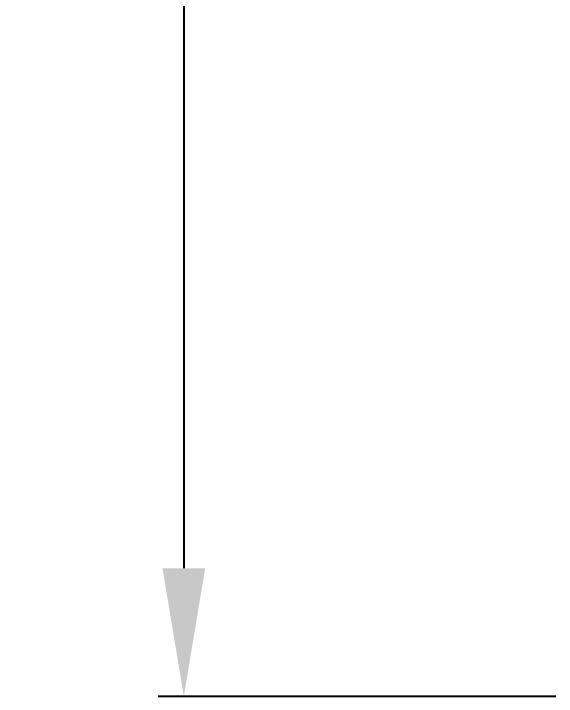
# Model space of a CAD drawing. Header units: millimetres. Extents: x -403 to 713, y -1448 to -32.
# Drawn here: x -402.8 to -191.3, y -1447.9 to -1181.6 of the extents above; entities that cross this region are included whole.
import ezdxf

# ---------------------------------------------------------------- set-up
doc = ezdxf.new("R2010")
doc.units = ezdxf.units.MM
doc.layers.add('Layer 01', color=7, linetype='Continuous')
doc.styles.add('Arial Regular', font='arial.ttf')
doc.dimstyles.new('Template Millimeter Small', dxfattribs={"dimscale": 10, "dimtxt": 5, "dimasz": 5, "dimexe": 1, "dimexo": 0.5, "dimgap": 0.8, "dimtad": 1, "dimtoh": 1, "dimzin": 1, "dimdsep": 46, "dimtxsty": 'Arial Regular', "dimcen": 2.5, "dimadec": 1, "dimazin": 1, "dimtfac": 1, "dimtdec": 4, "dimtix": 1, "dimtofl": 0, "dimtmove": 1, "dimatfit": 3, "dimfxl": 1, "dimtolj": 1, "dimtzin": 1, "dimarcsym": 0})

# ---------------------------------------------------------------- blocks, each defined once
blk = doc.blocks.new('*D3')
at = {"layer": 'Defpoints', "color": 0, "transparency": 16777216}
for p in [(-186.51, -247.89), (-336.51, -1447.89), (-186.51, -1447.89)]:
    blk.add_point(p, dxfattribs=at)
at = {"layer": 'Layer 01', "color": 0, "lineweight": -2, "transparency": 16777216}
for p, q in [((-191.51, -247.89), (-346.51, -247.89)), ((-336.51, -297.89), (-336.51, -1397.89)), ((-191.51, -1447.89), (-346.51, -1447.89))]:
    blk.add_line(p, q, dxfattribs=at)
at = {"layer": 'Layer 01', "color": 0, "transparency": 16777216}
for points in [[(-328.18, -297.89), (-344.84, -297.89), (-336.51, -247.89)], [(-344.84, -1397.89), (-328.18, -1397.89), (-336.51, -1447.89)]]:
    blk.add_solid(points, dxfattribs=at)
at = {"layer": 'Layer 01', "color": 0, "transparency": 16777216, "insert": (-370.03, -847.89), "char_height": 50, "attachment_point": 5, "rotation": 90, "style": 'Arial Regular'}
blk.add_mtext('\\A1;1200.00', dxfattribs=at)

msp = doc.modelspace()

# ---------------------------------------------------------------- dimensions: what is measured, and where the dimension line sits
at = {"layer": 'Layer 01'}
dim = msp.add_linear_dim(base=(-336.508, -1447.891, 2.26), p1=(-186.508, -247.891, 2.26), p2=(-186.508, -1447.891, 2.26), angle=90, dimstyle='Template Millimeter Small', override={"dimscale": 10, "dimtxt": 5, "dimasz": 5, "dimexe": 1, "dimexo": 0.5, "dimgap": 0.8, "dimtad": 1, "dimtih": 0, "dimtoh": 0, "dimdec": 2, "dimzin": 1, "dimtxsty": 'Arial Regular', "dimsah": 0, "dimcen": 2.5, "dimadec": 1, "dimazin": 1, "dimtix": 0, "dimtmove": 0, "dimtzin": 1}, dxfattribs=at)
dim.commit()
dim.dimension.update_dxf_attribs({"geometry": '*D3', "text_midpoint": (-370.033, -847.891, 2.26)})

doc.saveas('drawing.dxf')
